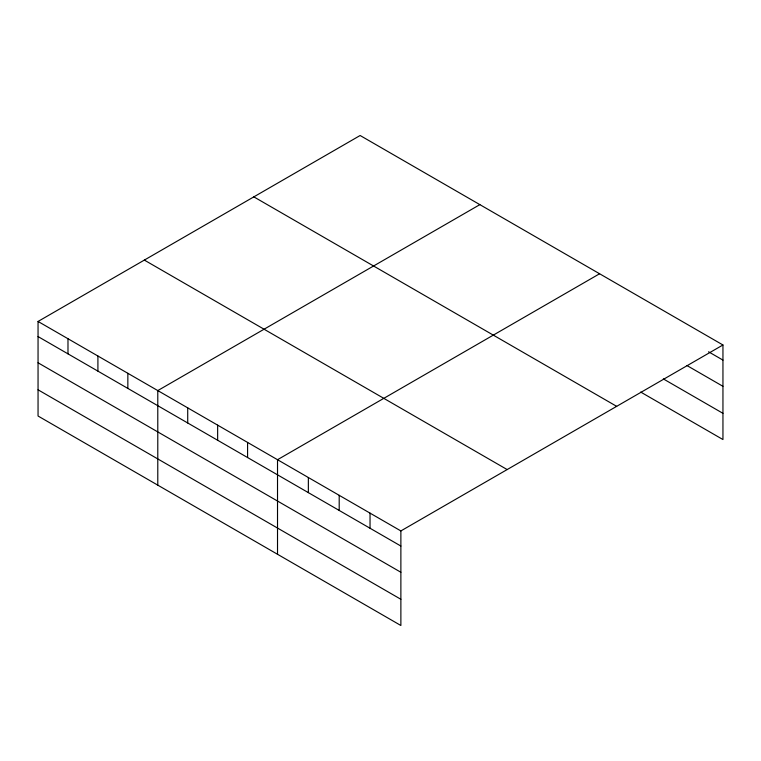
<?xml version="1.0" encoding="UTF-8"?>
<svg xmlns="http://www.w3.org/2000/svg" width="761" height="761" viewBox="0 0 761 761"><rect width="100%" height="100%" fill="white"/><g stroke="black" fill="none" stroke-linecap="round" stroke-linejoin="round"><path stroke-width="1.14" d="M38.05 321.456L400.876 530.931L400.876 625.494L38.05 416.02L38.05 321.456L360.124 135.506L722.95 344.98L722.95 439.544L640.705 392.067M479.858 204.633L157.784 390.583L157.784 485.147M599.592 273.76L277.518 459.711L277.518 554.274M400.876 530.931L722.95 344.98M708.558 351.791L722.95 360.096M686.974 365.546L722.95 386.312M663.326 378.902L722.95 413.328M253.841 196.871L616.667 406.345M144.333 260.091L507.159 469.566M38.05 336.571L400.876 546.046M38.05 362.788L400.876 572.262M38.05 389.803L400.876 599.278M370.036 513.123L370.036 528.239M339.197 495.316L339.197 510.431M308.357 477.518L308.357 492.633M247.582 442.426L247.582 457.542M217.646 425.142L217.646 440.258M187.72 407.867L187.72 422.983M127.848 373.299L127.848 388.414M97.912 356.015L97.912 371.13M67.986 338.74L67.986 353.855"/></g></svg>
